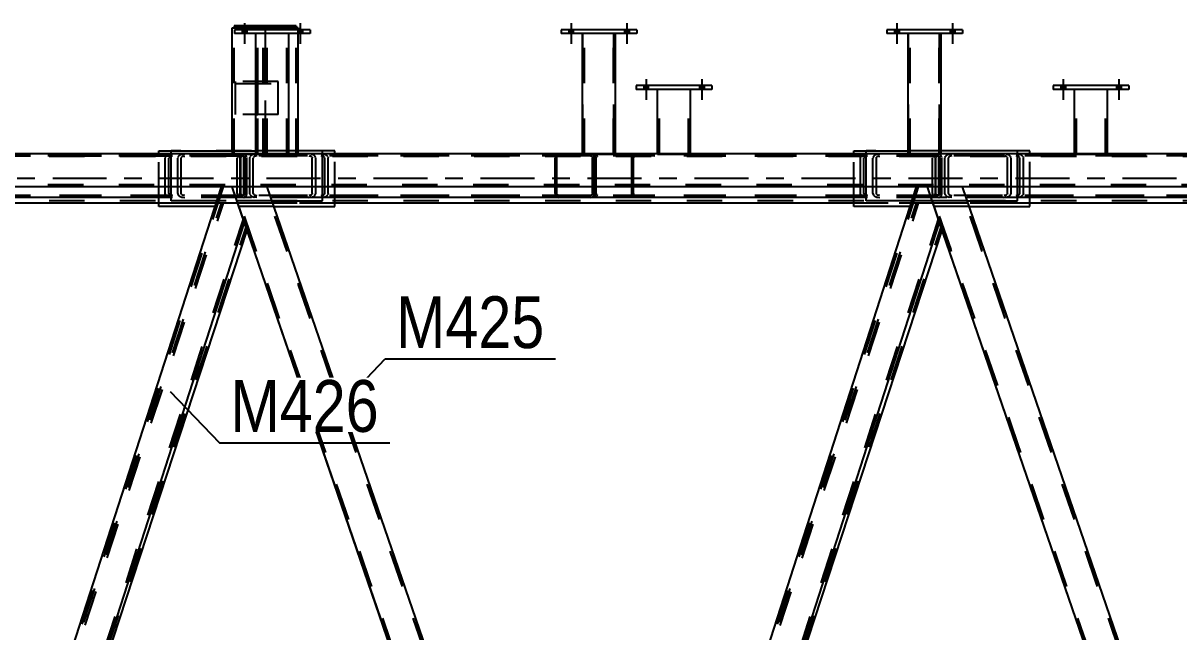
# Model space of a CAD drawing. Header units: millimetres. Extents: x -836 to 353, y -855 to -14.
# Drawn here: x 180.9 to 244.9, y -82.3 to -48.7 of the extents above; entities that cross this region are included whole.
import ezdxf

# ---------------------------------------------------------------- set-up
doc = ezdxf.new("R2010")
doc.units = ezdxf.units.MM
doc.linetypes.add('DXK_LINE_DOT2', pattern=[3.9198, 1.9599, -1.9599])
doc.linetypes.add('DXK_LINE_DOT3', pattern=[5.9187, 2.979, -0.9799, 0.9799, -0.9799])
doc.styles.add('Arial Narrow', font='ARIALN.TTF', dxfattribs={"height": 0.2})

# ---------------------------------------------------------------- blocks, each defined once
blk = doc.blocks.new('Bolt-570393895-10662 - 10523')
at = {"linetype": 'Continuous'}
for points in [[(229.376, -49.037), (229.121, -49.037), (229.121, -49.255), (229.376, -49.255)], [(229.376, -49.037), (229.121, -49.037), (229.121, -49.255), (229.376, -49.255)], [(232.467, -49.037), (232.212, -49.037), (232.212, -49.255), (232.467, -49.255)], [(232.467, -49.037), (232.212, -49.037), (232.212, -49.255), (232.467, -49.255)]]:
    blk.add_hatch(color=1, dxfattribs=at).paths.add_polyline_path(points)
at = {"color": 1, "linetype": 'Continuous'}
for p, q in [((229.121, -49.037), (229.121, -49.255)), ((229.121, -49.037), (229.121, -49.255)), ((229.249, -48.673), (229.249, -49.819)), ((229.249, -48.673), (229.249, -49.819)), ((229.376, -49.037), (229.376, -49.255)), ((229.376, -49.037), (229.376, -49.255)), ((232.212, -49.037), (232.212, -49.255)), ((232.212, -49.037), (232.212, -49.255)), ((232.34, -48.673), (232.34, -49.819)), ((232.34, -48.673), (232.34, -49.819)), ((232.467, -49.037), (232.467, -49.255)), ((232.467, -49.037), (232.467, -49.255))]:
    blk.add_line(p, q, dxfattribs=at)
blk = doc.blocks.new('Bolt-570393895-10535 - 10523')
at = {"linetype": 'Continuous'}
for points in [[(238.579, -52.127), (238.324, -52.127), (238.324, -52.345), (238.579, -52.345)], [(238.579, -52.127), (238.324, -52.127), (238.324, -52.345), (238.579, -52.345)], [(241.67, -52.126), (241.415, -52.126), (241.415, -52.344), (241.67, -52.344)], [(241.67, -52.126), (241.415, -52.126), (241.415, -52.344), (241.67, -52.344)]]:
    blk.add_hatch(color=1, dxfattribs=at).paths.add_polyline_path(points)
at = {"color": 1, "linetype": 'Continuous'}
for p, q in [((238.451, -51.763), (238.452, -52.909)), ((238.451, -51.763), (238.452, -52.909)), ((241.542, -51.763), (241.542, -52.908)), ((241.542, -51.763), (241.542, -52.908)), ((238.324, -52.127), (238.324, -52.345)), ((238.324, -52.127), (238.324, -52.345)), ((238.579, -52.127), (238.579, -52.345)), ((238.579, -52.127), (238.579, -52.345)), ((241.415, -52.126), (241.415, -52.344)), ((241.415, -52.126), (241.415, -52.344)), ((241.67, -52.126), (241.67, -52.344)), ((241.67, -52.126), (241.67, -52.344))]:
    blk.add_line(p, q, dxfattribs=at)
blk = doc.blocks.new('Bolt-570393895-10536 - 10523')
at = {"linetype": 'Continuous'}
for points in [[(215.504, -52.127), (215.25, -52.127), (215.25, -52.345), (215.504, -52.345)], [(215.504, -52.127), (215.25, -52.127), (215.25, -52.345), (215.504, -52.345)], [(218.595, -52.126), (218.341, -52.126), (218.341, -52.344), (218.595, -52.344)], [(218.595, -52.126), (218.341, -52.126), (218.341, -52.344), (218.595, -52.344)]]:
    blk.add_hatch(color=1, dxfattribs=at).paths.add_polyline_path(points)
at = {"color": 1, "linetype": 'Continuous'}
for p, q in [((215.377, -51.763), (215.377, -52.909)), ((215.377, -51.763), (215.377, -52.909)), ((218.468, -51.763), (218.468, -52.908)), ((218.468, -51.763), (218.468, -52.908)), ((215.25, -52.127), (215.25, -52.345)), ((215.25, -52.127), (215.25, -52.345)), ((215.504, -52.127), (215.504, -52.345)), ((215.504, -52.127), (215.504, -52.345)), ((218.341, -52.126), (218.341, -52.344)), ((218.341, -52.126), (218.341, -52.344)), ((218.595, -52.126), (218.595, -52.344)), ((218.595, -52.126), (218.595, -52.344))]:
    blk.add_line(p, q, dxfattribs=at)
blk = doc.blocks.new('Bolt-570393895-10657 - 10523')
at = {"linetype": 'Continuous'}
for points in [[(229.376, -49.037), (229.121, -49.037), (229.121, -49.255), (229.376, -49.255)], [(229.376, -49.037), (229.121, -49.037), (229.121, -49.255), (229.376, -49.255)], [(232.467, -49.037), (232.212, -49.037), (232.212, -49.255), (232.467, -49.255)], [(232.467, -49.037), (232.212, -49.037), (232.212, -49.255), (232.467, -49.255)]]:
    blk.add_hatch(color=1, dxfattribs=at).paths.add_polyline_path(points)
at = {"color": 1, "linetype": 'Continuous'}
for p, q in [((229.121, -49.037), (229.121, -49.255)), ((229.121, -49.037), (229.121, -49.255)), ((229.249, -48.673), (229.249, -49.819)), ((229.249, -48.673), (229.249, -49.819)), ((229.376, -49.037), (229.376, -49.255)), ((229.376, -49.037), (229.376, -49.255)), ((232.212, -49.037), (232.212, -49.255)), ((232.212, -49.037), (232.212, -49.255)), ((232.34, -48.673), (232.34, -49.819)), ((232.34, -48.673), (232.34, -49.819)), ((232.467, -49.037), (232.467, -49.255)), ((232.467, -49.037), (232.467, -49.255))]:
    blk.add_line(p, q, dxfattribs=at)
blk = doc.blocks.new('Part-570393895-10785 - 10523')
at = {"color": 7, "linetype": 'DXK_LINE_DOT2'}
for p, q in [((232.885, -49.037), (228.703, -49.037)), ((228.703, -49.037), (228.703, -49.255)), ((232.885, -49.037), (232.885, -49.255)), ((232.885, -49.255), (228.703, -49.255))]:
    blk.add_line(p, q, dxfattribs=at)
blk = doc.blocks.new('Part-570393895-10791 - 10523')
at = {"color": 2, "linetype": 'Continuous'}
for p, q in [((232.885, -49.037), (228.703, -49.037)), ((228.703, -49.037), (228.703, -49.255)), ((232.885, -49.037), (232.885, -49.255)), ((232.885, -49.255), (228.703, -49.255))]:
    blk.add_line(p, q, dxfattribs=at)
blk = doc.blocks.new('Bolt-570393895-10658 - 10523')
at = {"linetype": 'Continuous'}
for points in [[(193.286, -49.037), (193.031, -49.037), (193.031, -49.255), (193.286, -49.255)], [(193.286, -49.037), (193.031, -49.037), (193.031, -49.255), (193.286, -49.255)], [(196.377, -49.037), (196.122, -49.037), (196.122, -49.255), (196.377, -49.255)], [(196.377, -49.037), (196.122, -49.037), (196.122, -49.255), (196.377, -49.255)]]:
    blk.add_hatch(color=1, dxfattribs=at).paths.add_polyline_path(points)
at = {"color": 1, "linetype": 'Continuous'}
for p, q in [((193.031, -49.037), (193.031, -49.255)), ((193.031, -49.037), (193.031, -49.255)), ((193.159, -48.673), (193.159, -49.819)), ((193.159, -48.673), (193.159, -49.819)), ((193.286, -49.037), (193.286, -49.255)), ((193.286, -49.037), (193.286, -49.255)), ((196.122, -49.037), (196.122, -49.255)), ((196.122, -49.037), (196.122, -49.255)), ((196.25, -48.673), (196.25, -49.819)), ((196.25, -48.673), (196.25, -49.819)), ((196.377, -49.037), (196.377, -49.255)), ((196.377, -49.037), (196.377, -49.255))]:
    blk.add_line(p, q, dxfattribs=at)
blk = doc.blocks.new('Part-570393895-10610 - 10523')
at = {"color": 2, "linetype": 'Continuous'}
for p, q in [((227.561, -55.909), (227.561, -55.73)), ((227.561, -55.73), (229.885, -55.73)), ((235.934, -55.731), (231.703, -55.73)), ((235.934, -55.909), (235.934, -55.731)), ((227.561, -58.494), (227.561, -57.727)), ((235.934, -58.494), (235.934, -57.727)), ((230.095, -58.494), (227.561, -58.494)), ((233.13, -58.494), (235.934, -58.494))]:
    blk.add_line(p, q, dxfattribs=at)
at = {"color": 7, "linetype": 'DXK_LINE_DOT2'}
for p, q in [((227.561, -57.727), (227.561, -55.909)), ((231.703, -55.73), (229.885, -55.73)), ((235.934, -57.727), (235.934, -55.909)), ((233.13, -58.494), (230.095, -58.494))]:
    blk.add_line(p, q, dxfattribs=at)
blk = doc.blocks.new('Part-570393895-10616 - 10523')
at = {"color": 7, "linetype": 'DXK_LINE_DOT2'}
for p, q in [((195.033, -51.908), (192.67, -51.909)), ((192.67, -53.727), (192.67, -51.909)), ((192.67, -52.018), (195.033, -52.017)), ((195.034, -53.726), (195.033, -51.908)), ((195.034, -53.726), (192.67, -53.727))]:
    blk.add_line(p, q, dxfattribs=at)
blk = doc.blocks.new('Bolt-570393895-10659 - 10523')
at = {"linetype": 'Continuous'}
for points in [[(211.355, -49.037), (211.1, -49.037), (211.1, -49.255), (211.355, -49.255)], [(211.355, -49.037), (211.1, -49.037), (211.1, -49.255), (211.355, -49.255)], [(214.446, -49.037), (214.191, -49.037), (214.191, -49.255), (214.446, -49.255)], [(214.446, -49.037), (214.191, -49.037), (214.191, -49.255), (214.446, -49.255)]]:
    blk.add_hatch(color=1, dxfattribs=at).paths.add_polyline_path(points)
at = {"color": 1, "linetype": 'Continuous'}
for p, q in [((211.1, -49.037), (211.1, -49.255)), ((211.1, -49.037), (211.1, -49.255)), ((211.228, -48.673), (211.228, -49.819)), ((211.228, -48.673), (211.228, -49.819)), ((211.355, -49.037), (211.355, -49.255)), ((211.355, -49.037), (211.355, -49.255)), ((214.191, -49.037), (214.191, -49.255)), ((214.191, -49.037), (214.191, -49.255)), ((214.318, -48.673), (214.318, -49.819)), ((214.318, -48.673), (214.318, -49.819)), ((214.446, -49.037), (214.446, -49.255)), ((214.446, -49.037), (214.446, -49.255))]:
    blk.add_line(p, q, dxfattribs=at)
blk = doc.blocks.new('Bolt-570393895-10660 - 10523')
at = {"linetype": 'Continuous'}
for points in [[(211.355, -49.037), (211.1, -49.037), (211.1, -49.255), (211.355, -49.255)], [(211.355, -49.037), (211.1, -49.037), (211.1, -49.255), (211.355, -49.255)], [(214.446, -49.037), (214.191, -49.037), (214.191, -49.255), (214.446, -49.255)], [(214.446, -49.037), (214.191, -49.037), (214.191, -49.255), (214.446, -49.255)]]:
    blk.add_hatch(color=1, dxfattribs=at).paths.add_polyline_path(points)
at = {"color": 1, "linetype": 'Continuous'}
for p, q in [((211.1, -49.037), (211.1, -49.255)), ((211.1, -49.037), (211.1, -49.255)), ((211.228, -48.673), (211.228, -49.819)), ((211.228, -48.673), (211.228, -49.819)), ((211.355, -49.037), (211.355, -49.255)), ((211.355, -49.037), (211.355, -49.255)), ((214.191, -49.037), (214.191, -49.255)), ((214.191, -49.037), (214.191, -49.255)), ((214.318, -48.673), (214.318, -49.819)), ((214.318, -48.673), (214.318, -49.819)), ((214.446, -49.037), (214.446, -49.255)), ((214.446, -49.037), (214.446, -49.255))]:
    blk.add_line(p, q, dxfattribs=at)
blk = doc.blocks.new('Part-570393895-11316 - 10523')
at = {"color": 2, "linetype": 'Continuous'}
for p, q in [((242.088, -52.126), (237.906, -52.127)), ((237.906, -52.127), (237.906, -52.345)), ((242.088, -52.344), (237.906, -52.345)), ((242.088, -52.126), (242.088, -52.344))]:
    blk.add_line(p, q, dxfattribs=at)
blk = doc.blocks.new('Part-570393895-10688 - 10523')
at = {"color": 2, "linetype": 'Continuous'}
for p, q in [((192.487, -48.928), (192.504, -48.928)), ((192.488, -55.727), (192.487, -48.928)), ((192.504, -48.928), (194.271, -48.928)), ((194.305, -48.928), (194.306, -49.037))]:
    blk.add_line(p, q, dxfattribs=at)
at = {"color": 7, "linetype": 'DXK_LINE_DOT2'}
for p, q in [((192.597, -55.911), (192.596, -48.928)), ((192.596, -48.928), (192.605, -48.928)), ((192.605, -48.928), (192.596, -48.928)), ((192.605, -48.928), (192.622, -48.928)), ((192.622, -48.928), (192.605, -48.928)), ((192.622, -48.928), (192.628, -48.928)), ((194.197, -55.911), (194.196, -48.928)), ((194.289, -48.928), (194.271, -48.928)), ((194.289, -48.928), (194.271, -48.928)), ((194.305, -48.928), (194.289, -48.928)), ((194.289, -48.928), (194.305, -48.928)), ((194.306, -55.911), (194.306, -49.037)), ((192.488, -55.727), (192.488, -55.911)), ((192.488, -55.911), (194.306, -55.911))]:
    blk.add_line(p, q, dxfattribs=at)
blk = doc.blocks.new('Part-570393895-10691 - 10523')
at = {"color": 2, "linetype": 'Continuous'}
for p, q in [((196.795, -49.037), (192.613, -49.037)), ((192.613, -49.037), (192.613, -49.255)), ((196.795, -49.037), (196.795, -49.255)), ((196.795, -49.255), (192.613, -49.255))]:
    blk.add_line(p, q, dxfattribs=at)
blk = doc.blocks.new('Part-570393895-10694 - 10523')
at = {"color": 2, "linetype": 'Continuous'}
for p, q in [((193.795, -55.909), (193.795, -49.255)), ((195.613, -55.909), (195.613, -49.255)), ((195.395, -55.911), (193.797, -55.911)), ((195.597, -55.911), (195.395, -55.911)), ((195.611, -55.911), (195.597, -55.911))]:
    blk.add_line(p, q, dxfattribs=at)
at = {"color": 7, "linetype": 'DXK_LINE_DOT2'}
for p, q in [((195.613, -49.255), (193.795, -49.255)), ((193.904, -55.911), (193.904, -49.255)), ((195.504, -55.911), (195.504, -49.255)), ((193.795, -55.911), (193.795, -55.909)), ((193.797, -55.911), (193.795, -55.911)), ((193.795, -55.911), (193.797, -55.911)), ((193.904, -55.911), (193.912, -55.911)), ((193.912, -55.911), (193.93, -55.911)), ((193.93, -55.911), (193.936, -55.911)), ((195.395, -55.911), (195.549, -55.911)), ((195.611, -55.911), (195.613, -55.911)), ((195.613, -55.911), (195.611, -55.911)), ((195.613, -55.909), (195.613, -55.911)), ((195.613, -55.911), (195.613, -55.909))]:
    blk.add_line(p, q, dxfattribs=at)
blk = doc.blocks.new('Part-570393895-10697 - 10523')
at = {"color": 7, "linetype": 'DXK_LINE_DOT2'}
for p, q in [((214.864, -49.037), (210.682, -49.037)), ((210.682, -49.037), (210.682, -49.255)), ((214.864, -49.037), (214.864, -49.255)), ((214.864, -49.255), (210.682, -49.255))]:
    blk.add_line(p, q, dxfattribs=at)
blk = doc.blocks.new('Part-570393895-10700 - 10523')
at = {"color": 7, "linetype": 'DXK_LINE_DOT2'}
for p, q in [((213.682, -49.255), (211.864, -49.255)), ((211.864, -49.255), (211.864, -55.911)), ((211.973, -55.911), (211.973, -49.255)), ((213.573, -49.255), (213.573, -55.911)), ((213.682, -55.911), (213.682, -49.255)), ((211.864, -55.911), (213.682, -55.911))]:
    blk.add_line(p, q, dxfattribs=at)
blk = doc.blocks.new('Part-570393895-11328 - 10523')
at = {"color": 2, "linetype": 'Continuous'}
for p, q in [((196.015, -48.818), (192.597, -48.818)), ((192.597, -48.818), (192.597, -48.928)), ((192.705, -48.928), (192.597, -48.928)), ((194.34, -48.928), (194.271, -48.928)), ((196.015, -48.818), (196.015, -48.928))]:
    blk.add_line(p, q, dxfattribs=at)
at = {"color": 7, "linetype": 'DXK_LINE_DOT2'}
for p, q in [((194.271, -48.928), (192.705, -48.928)), ((196.015, -48.928), (194.34, -48.928))]:
    blk.add_line(p, q, dxfattribs=at)
blk = doc.blocks.new('Part-570393895-10756 - 10523')
at = {"color": 7, "linetype": 'DXK_LINE_DOT2'}
for p, q in [((174.497, -111.588), (191.885, -58.637)), ((174.556, -111.759), (192, -58.637)), ((192.798, -58.637), (191.885, -58.637)), ((193.161, -59.691), (192.798, -58.637)), ((175.805, -113.084), (193.251, -59.954)), ((193.31, -60.125), (193.215, -59.849)), ((175.012, -113.084), (174.497, -111.588)), ((175.919, -113.084), (175.012, -113.084)), ((175.919, -113.084), (175.979, -112.902))]:
    blk.add_line(p, q, dxfattribs=at)
at = {"color": 2, "linetype": 'Continuous'}
for p, q in [((193.192, -59.784), (193.161, -59.691)), ((193.31, -60.125), (193.192, -59.784)), ((175.979, -112.902), (193.31, -60.125))]:
    blk.add_line(p, q, dxfattribs=at)
blk = doc.blocks.new('Part-570393895-10761 - 10523')
at = {"color": 2, "linetype": 'Continuous'}
for p, q in [((192.502, -57.727), (192.485, -57.727)), ((194.265, -57.727), (192.502, -57.727)), ((194.408, -57.727), (194.265, -57.727)), ((194.408, -57.727), (212.946, -111.575)), ((211.577, -113.183), (193.161, -59.69))]:
    blk.add_line(p, q, dxfattribs=at)
at = {"color": 7, "linetype": 'DXK_LINE_DOT2'}
for p, q in [((193.161, -59.69), (192.485, -57.727)), ((211.692, -113.183), (192.6, -57.727)), ((213.384, -113.183), (194.292, -57.727)), ((194.39, -57.727), (194.34, -57.727)), ((194.408, -57.727), (194.39, -57.727)), ((213.499, -113.183), (212.946, -111.575)), ((211.577, -113.183), (213.499, -113.183)), ((211.577, -113.183), (211.594, -113.183))]:
    blk.add_line(p, q, dxfattribs=at)
blk = doc.blocks.new('Part-570393895-10779 - 10523')
at = {"color": 2, "linetype": 'Continuous'}
for p, q in [((214.864, -49.037), (210.682, -49.037)), ((210.682, -49.037), (210.682, -49.255)), ((214.864, -49.037), (214.864, -49.255)), ((214.864, -49.255), (210.682, -49.255))]:
    blk.add_line(p, q, dxfattribs=at)
blk = doc.blocks.new('Part-570393895-10782 - 10523')
at = {"color": 2, "linetype": 'Continuous'}
for p, q in [((211.864, -55.909), (211.864, -49.255)), ((213.682, -55.909), (213.682, -49.255)), ((213.464, -55.911), (211.866, -55.911)), ((213.665, -55.911), (213.464, -55.911)), ((213.68, -55.911), (213.665, -55.911))]:
    blk.add_line(p, q, dxfattribs=at)
at = {"color": 7, "linetype": 'DXK_LINE_DOT2'}
for p, q in [((213.682, -49.255), (211.864, -49.255)), ((211.973, -55.911), (211.973, -49.255)), ((213.573, -55.911), (213.573, -49.255)), ((211.864, -55.911), (211.864, -55.909)), ((211.866, -55.911), (211.864, -55.911)), ((211.864, -55.911), (211.866, -55.911)), ((211.973, -55.911), (211.981, -55.911)), ((211.981, -55.911), (211.999, -55.911)), ((211.999, -55.911), (212.005, -55.911)), ((213.464, -55.911), (213.618, -55.911)), ((213.68, -55.911), (213.682, -55.911)), ((213.682, -55.911), (213.68, -55.911)), ((213.682, -55.909), (213.682, -55.911)), ((213.682, -55.911), (213.682, -55.909))]:
    blk.add_line(p, q, dxfattribs=at)
blk = doc.blocks.new('Part-570393895-10788 - 10523')
at = {"color": 7, "linetype": 'DXK_LINE_DOT2'}
for p, q in [((231.703, -49.255), (229.885, -49.255)), ((229.885, -49.255), (229.885, -55.911)), ((229.994, -55.911), (229.994, -49.255)), ((231.594, -49.255), (231.594, -55.911)), ((231.703, -55.911), (231.703, -49.255)), ((229.885, -55.911), (231.703, -55.911))]:
    blk.add_line(p, q, dxfattribs=at)
blk = doc.blocks.new('Part-570393895-10794 - 10523')
at = {"color": 2, "linetype": 'Continuous'}
for p, q in [((229.885, -55.909), (229.885, -49.255)), ((231.703, -55.909), (231.703, -49.255)), ((231.485, -55.911), (229.887, -55.911)), ((231.687, -55.911), (231.485, -55.911)), ((231.701, -55.911), (231.687, -55.911))]:
    blk.add_line(p, q, dxfattribs=at)
at = {"color": 7, "linetype": 'DXK_LINE_DOT2'}
for p, q in [((231.703, -49.255), (229.885, -49.255)), ((229.994, -55.911), (229.994, -49.255)), ((231.594, -55.911), (231.594, -49.255)), ((229.885, -55.911), (229.885, -55.909)), ((229.887, -55.911), (229.885, -55.911)), ((229.885, -55.911), (229.887, -55.911)), ((229.994, -55.911), (230.002, -55.911)), ((230.002, -55.911), (230.02, -55.911)), ((230.02, -55.911), (230.026, -55.911)), ((231.485, -55.911), (231.639, -55.911)), ((231.701, -55.911), (231.703, -55.911)), ((231.703, -55.911), (231.701, -55.911)), ((231.703, -55.909), (231.703, -55.911)), ((231.703, -55.911), (231.703, -55.909))]:
    blk.add_line(p, q, dxfattribs=at)
blk = doc.blocks.new('Part-570393895-10800 - 10523')
at = {"color": 2, "linetype": 'Continuous'}
for p, q in [((239.088, -55.909), (239.088, -52.345)), ((240.907, -55.909), (240.906, -52.345))]:
    blk.add_line(p, q, dxfattribs=at)
at = {"color": 7, "linetype": 'DXK_LINE_DOT2'}
for p, q in [((240.906, -52.345), (239.088, -52.345)), ((239.198, -55.911), (239.197, -52.345)), ((240.798, -55.911), (240.797, -52.345)), ((239.088, -55.909), (239.088, -55.911)), ((239.088, -55.911), (240.907, -55.911)), ((240.907, -55.911), (240.907, -55.909)), ((240.907, -55.909), (240.907, -55.911))]:
    blk.add_line(p, q, dxfattribs=at)
blk = doc.blocks.new('Part-570393895-10803 - 10523')
at = {"color": 2, "linetype": 'Continuous'}
for p, q in [((216.014, -55.909), (216.014, -52.345)), ((217.832, -55.909), (217.832, -52.345))]:
    blk.add_line(p, q, dxfattribs=at)
at = {"color": 7, "linetype": 'DXK_LINE_DOT2'}
for p, q in [((217.832, -52.345), (216.014, -52.345)), ((216.123, -55.911), (216.123, -52.345)), ((217.723, -55.911), (217.723, -52.345)), ((216.014, -55.909), (216.014, -55.911)), ((216.014, -55.911), (217.832, -55.911)), ((217.832, -55.911), (217.832, -55.909)), ((217.832, -55.909), (217.832, -55.911))]:
    blk.add_line(p, q, dxfattribs=at)
blk = doc.blocks.new('Part-570393895-10806 - 10523')
at = {"color": 2, "linetype": 'Continuous'}
for p, q in [((194.306, -48.928), (194.306, -49.037)), ((195.906, -48.928), (194.34, -48.928)), ((196.124, -48.928), (195.906, -48.928)), ((196.124, -48.928), (196.124, -49.037)), ((196.124, -55.728), (196.124, -49.255))]:
    blk.add_line(p, q, dxfattribs=at)
at = {"color": 7, "linetype": 'DXK_LINE_DOT2'}
for p, q in [((194.34, -48.928), (194.306, -48.928)), ((194.306, -49.037), (194.306, -55.911)), ((194.415, -55.911), (194.415, -48.928)), ((194.415, -48.928), (194.423, -48.928)), ((196.015, -55.911), (196.015, -48.928)), ((196.124, -49.255), (196.124, -49.037)), ((194.306, -55.911), (196.124, -55.911)), ((196.124, -55.911), (196.124, -55.728))]:
    blk.add_line(p, q, dxfattribs=at)
blk = doc.blocks.new('Part-570393895-11219 - 10523')
at = {"color": 7, "linetype": 'DXK_LINE_DOT2'}
for p, q in [((194.721, -58.637), (192.798, -58.637)), ((193.31, -60.125), (192.798, -58.637)), ((211.657, -113.084), (192.913, -58.637)), ((213.349, -113.084), (194.605, -58.637)), ((213.465, -113.084), (194.721, -58.637)), ((211.542, -113.084), (211.479, -112.902)), ((211.542, -113.084), (213.465, -113.084)), ((211.542, -113.084), (211.559, -113.084))]:
    blk.add_line(p, q, dxfattribs=at)
at = {"color": 2, "linetype": 'Continuous'}
blk.add_line((211.479, -112.902), (193.31, -60.125), dxfattribs=at)
blk = doc.blocks.new('Part-570393895-10878 - 10523')
at = {"color": 2, "linetype": 'Continuous'}
for p, q in [((230.961, -57.727), (230.943, -57.727)), ((232.723, -57.727), (230.961, -57.727)), ((232.866, -57.727), (232.723, -57.727)), ((232.866, -57.727), (251.404, -111.575)), ((250.035, -113.183), (231.619, -59.69))]:
    blk.add_line(p, q, dxfattribs=at)
at = {"color": 7, "linetype": 'DXK_LINE_DOT2'}
for p, q in [((231.619, -59.69), (230.943, -57.727)), ((250.15, -113.183), (231.058, -57.727)), ((251.842, -113.183), (232.751, -57.727)), ((232.848, -57.727), (232.798, -57.727)), ((232.866, -57.727), (232.848, -57.727)), ((251.958, -113.183), (251.404, -111.575)), ((250.035, -113.183), (251.958, -113.183)), ((250.035, -113.183), (250.052, -113.183))]:
    blk.add_line(p, q, dxfattribs=at)
blk = doc.blocks.new('Part-570393895-10973 - 10523')
at = {"color": 7, "linetype": 'DXK_LINE_DOT2'}
for p, q in [((193.907, -52.017), (193.798, -52.017)), ((193.798, -52.017), (193.798, -53.727)), ((193.907, -52.29), (193.798, -52.29)), ((193.907, -53.726), (193.907, -52.017)), ((193.798, -53.727), (193.907, -53.726))]:
    blk.add_line(p, q, dxfattribs=at)
blk = doc.blocks.new('Part-570393895-10983 - 10523')
at = {"color": 2, "linetype": 'Continuous'}
for p, q in [((174.487, -111.575), (191.884, -57.727)), ((192.485, -57.727), (191.884, -57.727)), ((193.042, -59.347), (192.485, -57.727)), ((193.161, -59.69), (193.042, -59.347)), ((175.878, -113.183), (193.161, -59.69)), ((175.041, -113.183), (174.487, -111.575))]:
    blk.add_line(p, q, dxfattribs=at)
at = {"color": 7, "linetype": 'DXK_LINE_DOT2'}
for p, q in [((174.547, -111.747), (191.999, -57.727)), ((191.902, -57.727), (191.884, -57.727)), ((193.161, -59.69), (193.065, -59.413)), ((175.764, -113.183), (193.102, -59.519)), ((175.878, -113.183), (175.041, -113.183))]:
    blk.add_line(p, q, dxfattribs=at)
blk = doc.blocks.new('Part-570393895-11420 - 10523')
at = {"color": 7, "linetype": 'DXK_LINE_DOT2'}
for p, q in [((212.519, -56.129), (212.534, -56.045)), ((212.519, -57.727), (212.519, -56.129)), ((212.534, -56.045), (212.577, -55.975)), ((212.577, -55.975), (212.641, -55.927)), ((212.617, -58.092), (212.618, -56.129)), ((212.625, -56.087), (212.618, -56.129)), ((212.647, -56.052), (212.625, -56.087)), ((212.641, -55.927), (212.716, -55.911)), ((212.679, -56.028), (212.647, -56.052)), ((212.716, -56.02), (212.679, -56.028)), ((231.55, -55.912), (212.716, -55.911)), ((231.55, -56.021), (212.716, -56.02)), ((214.495, -55.911), (214.571, -55.927)), ((214.533, -56.028), (214.495, -56.02)), ((214.565, -56.052), (214.533, -56.028)), ((214.587, -56.087), (214.565, -56.052)), ((214.571, -55.927), (214.635, -55.975)), ((214.594, -56.129), (214.587, -56.087)), ((214.594, -58.093), (214.594, -56.129)), ((214.635, -55.975), (214.678, -56.045)), ((214.678, -56.045), (214.693, -56.129)), ((214.693, -58.093), (214.693, -56.129)), ((227.955, -56.046), (227.925, -56.13)), ((227.925, -58.094), (227.925, -56.13)), ((228.123, -56.13), (228.138, -56.088)), ((228.123, -58.094), (228.123, -56.13)), ((228.32, -55.912), (228.169, -55.928)), ((228.245, -56.029), (228.32, -56.021)), ((231.222, -56.021), (231.222, -55.912)), ((231.626, -55.929), (231.55, -55.912)), ((231.55, -56.021), (231.588, -56.029)), ((231.588, -56.029), (231.62, -56.053)), ((231.62, -56.053), (231.641, -56.088)), ((231.69, -55.976), (231.626, -55.929)), ((231.641, -56.088), (231.649, -56.13)), ((231.649, -58.094), (231.649, -56.13)), ((231.733, -56.047), (231.69, -55.976)), ((231.748, -56.13), (231.733, -56.047)), ((231.748, -58.094), (231.748, -56.13)), ((212.617, -58.092), (212.625, -58.134)), ((212.625, -58.134), (212.646, -58.17)), ((212.646, -58.17), (212.678, -58.193)), ((214.533, -58.193), (214.565, -58.17)), ((214.565, -58.17), (214.586, -58.134)), ((214.586, -58.134), (214.594, -58.093)), ((214.678, -58.176), (214.635, -58.247)), ((214.693, -58.093), (214.678, -58.176)), ((227.925, -58.094), (227.955, -58.177)), ((228.138, -58.135), (228.123, -58.094)), ((231.62, -58.171), (231.588, -58.195)), ((231.641, -58.136), (231.62, -58.171)), ((231.649, -58.094), (231.641, -58.136)), ((231.69, -58.248), (231.733, -58.177)), ((231.733, -58.177), (231.748, -58.094)), ((212.678, -58.193), (212.716, -58.202)), ((231.55, -58.203), (212.716, -58.202)), ((214.495, -58.202), (214.533, -58.193)), ((214.571, -58.294), (214.495, -58.311)), ((214.635, -58.247), (214.571, -58.294)), ((231.55, -58.312), (227.561, -58.312)), ((228.169, -58.295), (228.32, -58.312)), ((228.32, -58.203), (228.245, -58.194)), ((231.222, -58.312), (231.222, -58.203)), ((231.588, -58.195), (231.55, -58.203)), ((231.55, -58.312), (231.626, -58.295)), ((231.626, -58.295), (231.69, -58.248))]:
    blk.add_line(p, q, dxfattribs=at)
at = {"color": 2, "linetype": 'Continuous'}
for p, q in [((212.519, -58.092), (212.519, -57.727)), ((212.534, -58.176), (212.519, -58.092)), ((212.577, -58.247), (212.534, -58.176)), ((212.641, -58.294), (212.577, -58.247)), ((212.716, -58.311), (212.641, -58.294)), ((227.561, -58.312), (212.716, -58.311))]:
    blk.add_line(p, q, dxfattribs=at)
at = {"color": 7, "linetype": 'DXK_LINE_DOT2'}
for centre, radius, start, end in [((228.231, -56.293), 0.369, 99.57734, 138.20544), ((228.275, -56.211), 0.185, 99.57734, 138.20544), ((228.23, -57.931), 0.369, 221.78626, 260.41436), ((228.275, -58.012), 0.185, 221.78626, 260.41436)]:
    blk.add_arc(centre, radius, start, end, dxfattribs=at)
blk = doc.blocks.new('Part-570393895-11030 - 10523')
at = {"color": 7, "linetype": 'DXK_LINE_DOT2'}
for p, q in [((305.764, -56.018), (-28.152, -56.018)), ((305.764, -55.909), (-4.963, -55.909)), ((195.613, -55.909), (193.795, -55.909)), ((213.682, -55.909), (211.864, -55.909)), ((231.703, -55.909), (229.885, -55.909)), ((305.764, -57.618), (-28.152, -57.618)), ((194.408, -57.727), (191.884, -57.727)), ((232.866, -57.727), (230.342, -57.727))]:
    blk.add_line(p, q, dxfattribs=at)
at = {"color": 2, "linetype": 'Continuous'}
for p, q in [((193.795, -55.909), (177.544, -55.909)), ((211.864, -55.909), (195.613, -55.909)), ((229.885, -55.909), (213.682, -55.909)), ((247.953, -55.909), (231.703, -55.909)), ((191.884, -57.727), (155.95, -57.727)), ((230.342, -57.727), (194.408, -57.727)), ((268.801, -57.727), (232.866, -57.727))]:
    blk.add_line(p, q, dxfattribs=at)
blk = doc.blocks.new('Part-570393895-11101 - 10523')
at = {"color": 7, "linetype": 'DXK_LINE_DOT2'}
for p, q in [((174.06, -57.727), (174.061, -56.129)), ((174.061, -56.129), (174.076, -56.045)), ((174.076, -56.045), (174.118, -55.975)), ((174.118, -55.975), (174.183, -55.927)), ((174.167, -56.087), (174.159, -56.129)), ((174.159, -58.092), (174.159, -56.129)), ((174.188, -56.052), (174.167, -56.087)), ((174.183, -55.927), (174.258, -55.911)), ((174.22, -56.028), (174.188, -56.052)), ((174.258, -56.02), (174.22, -56.028)), ((193.092, -55.912), (174.258, -55.911)), ((193.092, -56.021), (174.258, -56.02)), ((176.037, -55.911), (176.113, -55.927)), ((176.075, -56.028), (176.037, -56.02)), ((176.107, -56.052), (176.075, -56.028)), ((176.128, -56.087), (176.107, -56.052)), ((176.113, -55.927), (176.177, -55.975)), ((176.136, -56.129), (176.128, -56.087)), ((176.136, -58.093), (176.136, -56.129)), ((176.177, -55.975), (176.22, -56.045)), ((176.22, -56.045), (176.235, -56.129)), ((176.235, -58.093), (176.235, -56.129)), ((189.497, -56.046), (189.467, -56.13)), ((189.467, -58.094), (189.467, -56.13)), ((189.664, -56.13), (189.68, -56.088)), ((189.664, -58.094), (189.664, -56.13)), ((189.862, -55.912), (189.711, -55.928)), ((189.787, -56.029), (189.862, -56.021)), ((192.764, -56.021), (192.764, -55.912)), ((193.168, -55.929), (193.092, -55.912)), ((193.092, -56.021), (193.13, -56.029)), ((193.13, -56.029), (193.162, -56.053)), ((193.162, -56.053), (193.183, -56.088)), ((193.232, -55.976), (193.168, -55.929)), ((193.183, -56.088), (193.191, -56.13)), ((193.191, -58.094), (193.191, -56.13)), ((193.275, -56.047), (193.232, -55.976)), ((193.29, -56.13), (193.275, -56.047)), ((193.29, -58.094), (193.29, -56.13)), ((174.159, -58.092), (174.167, -58.134)), ((174.167, -58.134), (174.188, -58.17)), ((174.188, -58.17), (174.22, -58.193)), ((176.075, -58.193), (176.107, -58.17)), ((176.107, -58.17), (176.128, -58.134)), ((176.128, -58.134), (176.136, -58.093)), ((176.22, -58.176), (176.177, -58.247)), ((176.235, -58.093), (176.22, -58.176)), ((189.467, -58.094), (189.497, -58.177)), ((189.679, -58.135), (189.664, -58.094)), ((193.162, -58.171), (193.13, -58.195)), ((193.183, -58.136), (193.162, -58.171)), ((193.191, -58.094), (193.183, -58.136)), ((193.232, -58.248), (193.274, -58.177)), ((193.274, -58.177), (193.29, -58.094)), ((174.22, -58.193), (174.258, -58.202)), ((193.092, -58.203), (174.258, -58.202)), ((176.037, -58.202), (176.075, -58.193)), ((176.113, -58.294), (176.037, -58.311)), ((176.177, -58.247), (176.113, -58.294)), ((193.092, -58.312), (189.103, -58.312)), ((189.711, -58.295), (189.862, -58.312)), ((189.862, -58.203), (189.786, -58.194)), ((192.764, -58.312), (192.764, -58.203)), ((193.13, -58.195), (193.092, -58.203)), ((193.092, -58.312), (193.167, -58.295)), ((193.167, -58.295), (193.232, -58.248))]:
    blk.add_line(p, q, dxfattribs=at)
at = {"color": 2, "linetype": 'Continuous'}
for p, q in [((174.06, -58.092), (174.06, -57.727)), ((174.075, -58.176), (174.06, -58.092)), ((174.118, -58.247), (174.075, -58.176)), ((174.182, -58.294), (174.118, -58.247)), ((174.258, -58.311), (174.182, -58.294)), ((189.103, -58.312), (174.258, -58.311))]:
    blk.add_line(p, q, dxfattribs=at)
at = {"color": 7, "linetype": 'DXK_LINE_DOT2'}
for centre, radius, start, end in [((189.772, -56.293), 0.369, 99.57734, 138.20544), ((189.817, -56.211), 0.185, 99.57734, 138.20544), ((189.772, -57.931), 0.369, 221.78626, 260.41436), ((189.817, -58.012), 0.185, 221.78626, 260.41436)]:
    blk.add_arc(centre, radius, start, end, dxfattribs=at)
blk = doc.blocks.new('Part-570393895-11129 - 10523')
at = {"color": 7, "linetype": 'DXK_LINE_DOT2'}
for p, q in [((297.987, -55.909), (-26.94, -55.91)), ((297.987, -56.055), (-26.94, -56.055)), ((297.987, -58.491), (-26.94, -58.491)), ((297.987, -58.637), (-3.874, -58.637)), ((198.162, -58.637), (188.417, -58.637)), ((236.62, -58.637), (226.875, -58.637))]:
    blk.add_line(p, q, dxfattribs=at)
at = {"color": 7, "linetype": 'DXK_LINE_DOT3'}
blk.add_line((297.987, -57.273), (-26.94, -57.273), dxfattribs=at)
at = {"color": 2, "linetype": 'Continuous'}
for p, q in [((188.417, -58.637), (159.704, -58.637)), ((226.875, -58.637), (198.162, -58.637)), ((265.333, -58.637), (236.62, -58.637))]:
    blk.add_line(p, q, dxfattribs=at)
blk = doc.blocks.new('Part-570393895-11194 - 10523')
at = {"color": 7, "linetype": 'DXK_LINE_DOT2'}
for p, q in [((233.179, -58.637), (231.256, -58.637)), ((231.768, -60.125), (231.256, -58.637)), ((250.115, -113.084), (231.371, -58.637)), ((251.808, -113.084), (233.063, -58.637)), ((251.923, -113.084), (233.179, -58.637)), ((250, -113.084), (249.938, -112.902)), ((250, -113.084), (251.923, -113.084)), ((250, -113.084), (250.018, -113.084))]:
    blk.add_line(p, q, dxfattribs=at)
at = {"color": 2, "linetype": 'Continuous'}
blk.add_line((249.938, -112.902), (231.768, -60.125), dxfattribs=at)
blk = doc.blocks.new('Part-570393895-11202 - 10523')
at = {"color": 7, "linetype": 'DXK_LINE_DOT2'}
for p, q in [((231.252, -56.044), (231.222, -56.127)), ((231.222, -58.091), (231.222, -56.127)), ((231.42, -56.127), (231.435, -56.086)), ((231.42, -58.091), (231.42, -56.127)), ((231.618, -55.909), (231.466, -55.926)), ((231.542, -56.027), (231.618, -56.018)), ((269.65, -55.912), (231.618, -55.909)), ((269.65, -56.021), (231.618, -56.018)), ((235.327, -55.926), (235.175, -55.909)), ((235.175, -56.019), (235.251, -56.027)), ((235.358, -56.086), (235.373, -56.128)), ((235.373, -58.091), (235.373, -56.128)), ((235.571, -56.128), (235.541, -56.044)), ((235.571, -58.091), (235.571, -56.128)), ((265.697, -56.13), (265.727, -56.046)), ((265.697, -58.094), (265.697, -56.13)), ((265.894, -58.094), (265.895, -56.13)), ((265.91, -56.088), (265.895, -56.13)), ((265.941, -55.928), (266.092, -55.912)), ((266.092, -56.021), (266.017, -56.029)), ((269.65, -55.912), (269.801, -55.929)), ((269.726, -56.029), (269.65, -56.021)), ((269.848, -56.13), (269.833, -56.088)), ((269.848, -58.094), (269.848, -56.13)), ((270.015, -56.047), (270.045, -56.13)), ((270.045, -58.094), (270.045, -56.13)), ((231.222, -58.091), (231.252, -58.175)), ((231.435, -58.133), (231.42, -58.091)), ((235.373, -58.091), (235.358, -58.133)), ((235.54, -58.175), (235.571, -58.091)), ((265.727, -58.177), (265.697, -58.094)), ((265.894, -58.094), (265.909, -58.135)), ((269.832, -58.136), (269.848, -58.094)), ((270.045, -58.094), (270.015, -58.177)), ((231.466, -58.293), (231.617, -58.309)), ((231.617, -58.2), (231.542, -58.192)), ((269.65, -58.203), (231.617, -58.2)), ((235.934, -58.31), (231.617, -58.309)), ((235.251, -58.192), (235.175, -58.2)), ((235.175, -58.309), (235.327, -58.293)), ((269.65, -58.312), (251.174, -58.311)), ((266.092, -58.312), (265.941, -58.295)), ((266.016, -58.194), (266.092, -58.203)), ((269.65, -58.203), (269.725, -58.195)), ((269.801, -58.295), (269.65, -58.312))]:
    blk.add_line(p, q, dxfattribs=at)
at = {"color": 2, "linetype": 'Continuous'}
blk.add_line((251.174, -58.311), (235.934, -58.31), dxfattribs=at)
at = {"color": 7, "linetype": 'DXK_LINE_DOT2'}
for centre, radius, start, end in [((231.528, -56.29), 0.369, 99.57734, 138.20544), ((231.573, -56.209), 0.185, 99.57734, 138.20544), ((235.22, -56.209), 0.185, 41.78626, 80.41436), ((235.265, -56.29), 0.369, 41.78626, 80.41436), ((266.002, -56.293), 0.369, 99.57734, 138.20544), ((266.047, -56.211), 0.185, 99.57734, 138.20544), ((269.695, -56.212), 0.185, 41.78626, 80.41436), ((269.74, -56.293), 0.369, 41.78626, 80.41436), ((231.528, -57.928), 0.369, 221.78626, 260.41436), ((231.573, -58.01), 0.185, 221.78626, 260.41436), ((235.22, -58.01), 0.185, 279.57734, 318.20544), ((235.265, -57.929), 0.369, 279.57734, 318.20544), ((266.002, -57.931), 0.369, 221.78626, 260.41436), ((266.047, -58.012), 0.185, 221.78626, 260.41436), ((269.695, -58.012), 0.185, 279.57734, 318.20544), ((269.74, -57.931), 0.369, 279.57734, 318.20544)]:
    blk.add_arc(centre, radius, start, end, dxfattribs=at)
blk = doc.blocks.new('Part-570393895-11208 - 10523')
at = {"color": 7, "linetype": 'DXK_LINE_DOT2'}
for p, q in [((154.336, -56.044), (154.306, -56.127)), ((154.306, -58.091), (154.306, -56.127)), ((154.503, -58.091), (154.504, -56.127)), ((154.504, -56.127), (154.519, -56.086)), ((154.701, -55.909), (154.55, -55.926)), ((154.626, -56.027), (154.701, -56.018)), ((192.734, -55.912), (154.701, -55.909)), ((192.734, -56.021), (154.701, -56.018)), ((158.41, -55.926), (158.259, -55.909)), ((158.259, -56.019), (158.335, -56.027)), ((158.442, -56.086), (158.457, -56.128)), ((158.456, -58.091), (158.457, -56.128)), ((158.654, -56.128), (158.624, -56.044)), ((158.654, -58.091), (158.654, -56.128)), ((188.78, -58.094), (188.781, -56.13)), ((188.781, -56.13), (188.811, -56.046)), ((188.993, -56.088), (188.978, -56.13)), ((188.978, -58.094), (188.978, -56.13)), ((189.025, -55.928), (189.176, -55.912)), ((189.176, -56.021), (189.1, -56.029)), ((192.734, -55.912), (192.885, -55.929)), ((192.809, -56.029), (192.734, -56.021)), ((192.931, -56.13), (192.916, -56.088)), ((192.931, -58.094), (192.931, -56.13)), ((193.099, -56.047), (193.129, -56.13)), ((193.129, -58.094), (193.129, -56.13)), ((154.306, -58.091), (154.336, -58.175)), ((154.518, -58.133), (154.503, -58.091)), ((158.456, -58.091), (158.441, -58.133)), ((158.624, -58.175), (158.654, -58.091)), ((188.81, -58.177), (188.78, -58.094)), ((188.978, -58.094), (188.993, -58.135)), ((192.916, -58.136), (192.931, -58.094)), ((193.129, -58.094), (193.099, -58.177)), ((154.55, -58.293), (154.701, -58.309)), ((154.701, -58.2), (154.625, -58.192)), ((192.733, -58.203), (154.701, -58.2)), ((159.018, -58.31), (154.701, -58.309)), ((158.334, -58.192), (158.259, -58.2)), ((158.259, -58.309), (158.41, -58.293)), ((192.733, -58.312), (174.258, -58.311)), ((189.176, -58.312), (189.024, -58.295)), ((189.1, -58.194), (189.176, -58.203)), ((192.733, -58.203), (192.809, -58.195)), ((192.885, -58.295), (192.733, -58.312))]:
    blk.add_line(p, q, dxfattribs=at)
at = {"color": 2, "linetype": 'Continuous'}
blk.add_line((174.258, -58.311), (159.018, -58.31), dxfattribs=at)
at = {"color": 7, "linetype": 'DXK_LINE_DOT2'}
for centre, radius, start, end in [((154.611, -56.29), 0.369, 99.57734, 138.20544), ((154.656, -56.209), 0.185, 99.57734, 138.20544), ((158.304, -56.209), 0.185, 41.78626, 80.41436), ((158.349, -56.29), 0.369, 41.78626, 80.41436), ((189.086, -56.293), 0.369, 99.57734, 138.20544), ((189.131, -56.211), 0.185, 99.57734, 138.20544), ((192.778, -56.212), 0.185, 41.78626, 80.41436), ((192.823, -56.293), 0.369, 41.78626, 80.41436), ((154.611, -57.928), 0.369, 221.78626, 260.41436), ((154.656, -58.01), 0.185, 221.78626, 260.41436), ((158.304, -58.01), 0.185, 279.57734, 318.20544), ((158.349, -57.929), 0.369, 279.57734, 318.20544), ((189.086, -57.931), 0.369, 221.78626, 260.41436), ((189.131, -58.012), 0.185, 221.78626, 260.41436), ((192.778, -58.012), 0.185, 279.57734, 318.20544), ((192.823, -57.931), 0.369, 279.57734, 318.20544)]:
    blk.add_arc(centre, radius, start, end, dxfattribs=at)
blk = doc.blocks.new('Part-570393895-11379 - 10523')
at = {"color": 7, "linetype": 'DXK_LINE_DOT2'}
for p, q in [((231.908, -58.091), (231.909, -56.127)), ((231.909, -56.127), (231.939, -56.044)), ((232.121, -56.086), (232.106, -56.127)), ((232.106, -58.091), (232.106, -56.127)), ((232.153, -55.926), (232.304, -55.909)), ((232.304, -56.018), (232.228, -56.027)), ((250.779, -55.911), (232.304, -55.909)), ((250.779, -56.02), (232.304, -56.018)), ((235.862, -55.91), (236.013, -55.926)), ((235.937, -56.027), (235.862, -56.019)), ((236.059, -56.128), (236.044, -56.086)), ((236.059, -58.091), (236.059, -56.128)), ((236.227, -56.044), (236.257, -56.128)), ((236.257, -58.091), (236.257, -56.128)), ((248.818, -56.045), (248.803, -56.129)), ((248.803, -58.092), (248.803, -56.129)), ((248.861, -55.974), (248.818, -56.045)), ((248.925, -55.927), (248.861, -55.974)), ((248.901, -58.092), (248.902, -56.129)), ((248.902, -56.129), (248.909, -56.087)), ((248.909, -56.087), (248.931, -56.052)), ((249, -55.91), (248.925, -55.927)), ((248.931, -56.052), (248.963, -56.028)), ((248.963, -56.028), (249, -56.02)), ((250.855, -55.927), (250.779, -55.911)), ((250.779, -56.02), (250.817, -56.028)), ((250.817, -56.028), (250.849, -56.052)), ((250.849, -56.052), (250.871, -56.087)), ((250.919, -55.975), (250.855, -55.927)), ((250.871, -56.087), (250.878, -56.129)), ((250.878, -58.092), (250.878, -56.129)), ((250.962, -56.045), (250.919, -55.975)), ((250.977, -56.129), (250.962, -56.045)), ((250.977, -58.092), (250.977, -56.129)), ((231.939, -58.175), (231.908, -58.091)), ((232.106, -58.091), (232.121, -58.133)), ((236.044, -58.133), (236.059, -58.091)), ((236.257, -58.091), (236.227, -58.175)), ((248.803, -58.092), (248.818, -58.176)), ((248.818, -58.176), (248.861, -58.247)), ((248.909, -58.134), (248.901, -58.092)), ((248.93, -58.169), (248.909, -58.134)), ((248.962, -58.193), (248.93, -58.169)), ((250.849, -58.17), (250.817, -58.193)), ((250.87, -58.134), (250.849, -58.17)), ((250.878, -58.092), (250.87, -58.134)), ((250.919, -58.247), (250.962, -58.176)), ((250.962, -58.176), (250.977, -58.092)), ((232.304, -58.309), (232.153, -58.293)), ((232.228, -58.192), (232.304, -58.2)), ((250.779, -58.202), (232.304, -58.2)), ((250.779, -58.311), (232.304, -58.309)), ((235.862, -58.2), (235.937, -58.192)), ((236.013, -58.293), (235.862, -58.31)), ((248.861, -58.247), (248.925, -58.294)), ((248.925, -58.294), (249, -58.31)), ((249, -58.201), (248.962, -58.193)), ((250.817, -58.193), (250.779, -58.202)), ((250.779, -58.311), (250.855, -58.294)), ((250.855, -58.294), (250.919, -58.247))]:
    blk.add_line(p, q, dxfattribs=at)
for centre, radius, start, end in [((232.214, -56.29), 0.369, 99.57734, 138.20544), ((232.259, -56.209), 0.185, 99.57734, 138.20544), ((235.907, -56.209), 0.185, 41.78626, 80.41436), ((235.951, -56.29), 0.369, 41.78626, 80.41436), ((232.214, -57.928), 0.369, 221.78626, 260.41436), ((232.259, -58.01), 0.185, 221.78626, 260.41436), ((235.906, -58.01), 0.185, 279.57734, 318.20544), ((235.951, -57.929), 0.369, 279.57734, 318.20544)]:
    blk.add_arc(centre, radius, start, end, dxfattribs=at)
blk = doc.blocks.new('Part-570393895-11367 - 10523')
at = {"color": 2, "linetype": 'Continuous'}
for p, q in [((189.103, -55.909), (189.103, -55.727)), ((189.103, -55.727), (193.795, -55.727)), ((197.476, -55.728), (195.613, -55.728)), ((197.476, -55.909), (197.476, -55.728)), ((189.103, -58.491), (189.103, -57.727)), ((197.476, -58.491), (197.476, -57.727)), ((191.638, -58.491), (189.103, -58.491)), ((194.671, -58.491), (197.476, -58.491))]:
    blk.add_line(p, q, dxfattribs=at)
at = {"color": 7, "linetype": 'DXK_LINE_DOT2'}
for p, q in [((189.103, -57.727), (189.103, -55.909)), ((195.613, -55.728), (193.795, -55.727)), ((197.476, -57.727), (197.476, -55.909)), ((194.671, -58.491), (191.638, -58.491))]:
    blk.add_line(p, q, dxfattribs=at)
blk = doc.blocks.new('Part-570393895-11277 - 10523')
at = {"color": 2, "linetype": 'Continuous'}
for p, q in [((226.875, -55.909), (226.875, -55.73)), ((226.875, -55.73), (227.561, -55.73)), ((236.621, -55.731), (235.934, -55.731)), ((236.621, -55.909), (236.621, -55.731)), ((226.875, -58.821), (226.875, -58.312)), ((229.989, -58.821), (226.875, -58.821)), ((233.243, -58.821), (236.62, -58.821)), ((236.62, -58.821), (236.621, -58.31))]:
    blk.add_line(p, q, dxfattribs=at)
at = {"color": 7, "linetype": 'DXK_LINE_DOT2'}
for p, q in [((226.875, -58.312), (226.875, -55.909)), ((235.934, -55.731), (227.561, -55.73)), ((236.621, -58.31), (236.621, -55.909)), ((233.243, -58.821), (229.989, -58.821))]:
    blk.add_line(p, q, dxfattribs=at)
blk = doc.blocks.new('Part-570393895-11280 - 10523')
at = {"color": 2, "linetype": 'Continuous'}
for p, q in [((188.417, -55.909), (188.417, -55.727)), ((188.417, -55.727), (189.103, -55.727)), ((198.162, -55.728), (197.476, -55.728)), ((198.162, -55.909), (198.162, -55.728)), ((188.417, -58.818), (188.417, -58.312)), ((191.532, -58.818), (188.417, -58.818)), ((194.783, -58.818), (198.162, -58.819)), ((198.162, -58.819), (198.162, -58.31))]:
    blk.add_line(p, q, dxfattribs=at)
at = {"color": 7, "linetype": 'DXK_LINE_DOT2'}
for p, q in [((188.417, -58.312), (188.417, -55.909)), ((197.476, -55.728), (189.103, -55.727)), ((198.162, -58.31), (198.162, -55.909)), ((194.783, -58.818), (191.532, -58.818))]:
    blk.add_line(p, q, dxfattribs=at)
blk = doc.blocks.new('Part-570393895-11319 - 10523')
at = {"color": 2, "linetype": 'Continuous'}
for p, q in [((219.014, -52.126), (214.832, -52.127)), ((214.832, -52.127), (214.832, -52.345)), ((219.014, -52.344), (214.832, -52.345)), ((219.014, -52.126), (219.014, -52.344))]:
    blk.add_line(p, q, dxfattribs=at)
blk = doc.blocks.new('Part-570393895-11411 - 10523')
at = {"color": 7, "linetype": 'DXK_LINE_DOT2'}
for p, q in [((212.953, -111.596), (230.343, -58.637)), ((213.011, -111.766), (230.458, -58.637)), ((231.256, -58.637), (230.343, -58.637)), ((231.619, -59.691), (231.256, -58.637)), ((214.263, -113.084), (231.709, -59.954)), ((231.768, -60.125), (231.673, -59.849)), ((213.465, -113.084), (212.953, -111.596)), ((214.378, -113.084), (213.465, -113.084)), ((214.378, -113.084), (214.437, -112.902))]:
    blk.add_line(p, q, dxfattribs=at)
at = {"color": 2, "linetype": 'Continuous'}
for p, q in [((231.651, -59.784), (231.619, -59.691)), ((231.768, -60.125), (231.651, -59.784)), ((214.437, -112.902), (231.768, -60.125))]:
    blk.add_line(p, q, dxfattribs=at)
blk = doc.blocks.new('Part-570393895-11423 - 10523')
at = {"color": 7, "linetype": 'DXK_LINE_DOT2'}
for p, q in [((192.794, -56.044), (192.764, -56.127)), ((192.764, -58.091), (192.764, -56.127)), ((192.962, -56.127), (192.977, -56.086)), ((192.962, -58.091), (192.962, -56.127)), ((193.159, -55.909), (193.008, -55.926)), ((193.084, -56.027), (193.159, -56.018)), ((231.192, -55.912), (193.159, -55.909)), ((231.192, -56.021), (193.159, -56.018)), ((196.868, -55.926), (196.717, -55.909)), ((196.717, -56.019), (196.793, -56.027)), ((196.9, -56.086), (196.915, -56.128)), ((196.915, -58.091), (196.915, -56.128)), ((197.112, -56.128), (197.082, -56.044)), ((197.112, -58.091), (197.112, -56.128)), ((227.239, -56.13), (227.269, -56.046)), ((227.239, -58.094), (227.239, -56.13)), ((227.451, -56.088), (227.436, -56.13)), ((227.436, -58.094), (227.436, -56.13)), ((227.483, -55.928), (227.634, -55.912)), ((227.634, -56.021), (227.558, -56.029)), ((231.192, -55.912), (231.343, -55.929)), ((231.267, -56.029), (231.192, -56.021)), ((231.389, -56.13), (231.374, -56.088)), ((231.389, -58.094), (231.389, -56.13)), ((231.557, -56.047), (231.587, -56.13)), ((231.587, -58.094), (231.587, -56.13)), ((192.764, -58.091), (192.794, -58.175)), ((192.977, -58.133), (192.962, -58.091)), ((196.915, -58.091), (196.9, -58.133)), ((197.082, -58.175), (197.112, -58.091)), ((227.269, -58.177), (227.239, -58.094)), ((227.436, -58.094), (227.451, -58.135)), ((231.374, -58.136), (231.389, -58.094)), ((231.587, -58.094), (231.557, -58.177)), ((193.008, -58.293), (193.159, -58.309)), ((193.159, -58.2), (193.084, -58.192)), ((231.192, -58.203), (193.159, -58.2)), ((197.476, -58.31), (193.159, -58.309)), ((196.793, -58.192), (196.717, -58.2)), ((196.717, -58.309), (196.868, -58.293)), ((231.192, -58.312), (212.716, -58.311)), ((227.634, -58.312), (227.483, -58.295)), ((227.558, -58.194), (227.634, -58.203)), ((231.192, -58.203), (231.267, -58.195)), ((231.343, -58.295), (231.192, -58.312))]:
    blk.add_line(p, q, dxfattribs=at)
at = {"color": 2, "linetype": 'Continuous'}
blk.add_line((212.716, -58.311), (197.476, -58.31), dxfattribs=at)
at = {"color": 7, "linetype": 'DXK_LINE_DOT2'}
for centre, radius, start, end in [((193.07, -56.29), 0.369, 99.57734, 138.20544), ((193.115, -56.209), 0.185, 99.57734, 138.20544), ((196.762, -56.209), 0.185, 41.78626, 80.41436), ((196.807, -56.29), 0.369, 41.78626, 80.41436), ((227.544, -56.293), 0.369, 99.57734, 138.20544), ((227.589, -56.211), 0.185, 99.57734, 138.20544), ((231.237, -56.212), 0.185, 41.78626, 80.41436), ((231.282, -56.293), 0.369, 41.78626, 80.41436), ((193.069, -57.928), 0.369, 221.78626, 260.41436), ((193.114, -58.01), 0.185, 221.78626, 260.41436), ((196.762, -58.01), 0.185, 279.57734, 318.20544), ((196.807, -57.929), 0.369, 279.57734, 318.20544), ((227.544, -57.931), 0.369, 221.78626, 260.41436), ((227.589, -58.012), 0.185, 221.78626, 260.41436), ((231.237, -58.012), 0.185, 279.57734, 318.20544), ((231.281, -57.931), 0.369, 279.57734, 318.20544)]:
    blk.add_arc(centre, radius, start, end, dxfattribs=at)
blk = doc.blocks.new('Part-570393895-11428 - 10523')
at = {"color": 2, "linetype": 'Continuous'}
for p, q in [((212.946, -111.575), (230.342, -57.727)), ((230.943, -57.727), (230.342, -57.727)), ((231.501, -59.347), (230.943, -57.727)), ((231.619, -59.69), (231.501, -59.347)), ((214.337, -113.183), (231.619, -59.69)), ((213.499, -113.183), (212.946, -111.575))]:
    blk.add_line(p, q, dxfattribs=at)
at = {"color": 7, "linetype": 'DXK_LINE_DOT2'}
for p, q in [((213.005, -111.747), (230.457, -57.727)), ((230.36, -57.727), (230.342, -57.727)), ((231.619, -59.69), (231.523, -59.413)), ((214.222, -113.183), (231.56, -59.519)), ((214.337, -113.183), (213.499, -113.183))]:
    blk.add_line(p, q, dxfattribs=at)
blk = doc.blocks.new('Part-570393895-11490 - 10523')
at = {"color": 7, "linetype": 'DXK_LINE_DOT2'}
for p, q in [((193.45, -56.127), (193.481, -56.044)), ((193.45, -58.091), (193.45, -56.127)), ((193.663, -56.086), (193.648, -56.127)), ((193.648, -58.091), (193.648, -56.127)), ((193.694, -55.926), (193.846, -55.909)), ((193.846, -56.018), (193.77, -56.027)), ((212.321, -55.911), (193.846, -55.909)), ((212.321, -56.02), (193.846, -56.018)), ((197.404, -55.91), (197.555, -55.926)), ((197.479, -56.027), (197.404, -56.019)), ((197.601, -56.128), (197.586, -56.086)), ((197.601, -58.091), (197.601, -56.128)), ((197.769, -56.044), (197.799, -56.128)), ((197.799, -58.091), (197.799, -56.128)), ((210.344, -58.092), (210.345, -56.129)), ((210.36, -56.045), (210.345, -56.129)), ((210.402, -55.974), (210.36, -56.045)), ((210.467, -55.927), (210.402, -55.974)), ((210.443, -56.129), (210.451, -56.087)), ((210.443, -58.092), (210.443, -56.129)), ((210.451, -56.087), (210.472, -56.052)), ((210.542, -55.91), (210.467, -55.927)), ((210.472, -56.052), (210.504, -56.028)), ((210.504, -56.028), (210.542, -56.02)), ((212.397, -55.927), (212.321, -55.911)), ((212.321, -56.02), (212.359, -56.028)), ((212.359, -56.028), (212.391, -56.052)), ((212.391, -56.052), (212.412, -56.087)), ((212.461, -55.975), (212.397, -55.927)), ((212.412, -56.087), (212.42, -56.129)), ((212.42, -58.092), (212.42, -56.129)), ((212.504, -56.045), (212.461, -55.975)), ((212.519, -56.129), (212.504, -56.045)), ((212.519, -58.092), (212.519, -56.129)), ((193.48, -58.175), (193.45, -58.091)), ((193.648, -58.091), (193.663, -58.133)), ((197.586, -58.133), (197.601, -58.091)), ((197.799, -58.091), (197.769, -58.175)), ((210.344, -58.092), (210.359, -58.176)), ((210.359, -58.176), (210.402, -58.247)), ((210.451, -58.134), (210.443, -58.092)), ((210.472, -58.169), (210.451, -58.134)), ((210.504, -58.193), (210.472, -58.169)), ((212.391, -58.17), (212.359, -58.193)), ((212.412, -58.134), (212.391, -58.17)), ((212.42, -58.092), (212.412, -58.134)), ((212.461, -58.247), (212.504, -58.176)), ((212.504, -58.176), (212.519, -58.092)), ((193.846, -58.309), (193.694, -58.293)), ((193.77, -58.192), (193.846, -58.2)), ((212.321, -58.202), (193.846, -58.2)), ((212.321, -58.311), (193.846, -58.309)), ((197.403, -58.2), (197.479, -58.192)), ((197.555, -58.293), (197.403, -58.31)), ((210.402, -58.247), (210.466, -58.294)), ((210.466, -58.294), (210.542, -58.31)), ((210.542, -58.201), (210.504, -58.193)), ((212.359, -58.193), (212.321, -58.202)), ((212.321, -58.311), (212.397, -58.294)), ((212.397, -58.294), (212.461, -58.247))]:
    blk.add_line(p, q, dxfattribs=at)
for centre, radius, start, end in [((193.756, -56.29), 0.369, 99.57734, 138.20544), ((193.801, -56.209), 0.185, 99.57734, 138.20544), ((197.448, -56.209), 0.185, 41.78626, 80.41436), ((197.493, -56.29), 0.369, 41.78626, 80.41436), ((193.756, -57.928), 0.369, 221.78626, 260.41436), ((193.801, -58.01), 0.185, 221.78626, 260.41436), ((197.448, -58.01), 0.185, 279.57734, 318.20544), ((197.493, -57.929), 0.369, 279.57734, 318.20544)]:
    blk.add_arc(centre, radius, start, end, dxfattribs=at)
blk = doc.blocks.new('Mark-570393895-10757 - 10523')
at = {"color": 30, "linetype": 'Continuous'}
for p, q in [((197.885, -70.456), (200.944, -67.242)), ((200.944, -67.242), (210.368, -67.242))]:
    blk.add_line(p, q, dxfattribs=at)
at = {"color": 0}
blk.add_wipeout([(209.768, -66.642), (209.768, -63.642), (201.544, -63.642), (201.544, -66.642)], dxfattribs=at)
blk.add_wipeout([(209.768, -66.642), (209.768, -63.642), (201.544, -63.642), (201.544, -66.642)], dxfattribs=at)
at = {"color": 3, "style": 'Arial Narrow'}
blk.add_text('M425', height=2.8633, dxfattribs=at).set_placement((201.544, -66.642))
blk = doc.blocks.new('Mark-570393895-10979 - 10523')
at = {"color": 30, "linetype": 'Continuous'}
for p, q in [((189.06, -69.046), (191.782, -71.873)), ((191.782, -71.873), (201.206, -71.873))]:
    blk.add_line(p, q, dxfattribs=at)
at = {"color": 0}
blk.add_wipeout([(200.606, -71.273), (200.606, -68.273), (192.382, -68.273), (192.382, -71.273)], dxfattribs=at)
blk.add_wipeout([(200.606, -71.273), (200.606, -68.273), (192.382, -68.273), (192.382, -71.273)], dxfattribs=at)
at = {"color": 3, "style": 'Arial Narrow'}
blk.add_text('M426', height=2.8633, dxfattribs=at).set_placement((192.382, -71.273))

msp = doc.modelspace()

# ---------------------------------------------------------------- block references
for name in ['Part-570393895-10688 - 10523', 'Part-570393895-11328 - 10523', 'Part-570393895-10691 - 10523', 'Bolt-570393895-10658 - 10523', 'Part-570393895-10806 - 10523', 'Part-570393895-10697 - 10523', 'Part-570393895-10779 - 10523', 'Bolt-570393895-10659 - 10523', 'Bolt-570393895-10660 - 10523', 'Part-570393895-10785 - 10523', 'Part-570393895-10791 - 10523', 'Bolt-570393895-10662 - 10523', 'Bolt-570393895-10657 - 10523', 'Part-570393895-10694 - 10523', 'Part-570393895-10700 - 10523', 'Part-570393895-10782 - 10523', 'Part-570393895-10788 - 10523', 'Part-570393895-10794 - 10523', 'Bolt-570393895-10536 - 10523', 'Bolt-570393895-10535 - 10523', 'Part-570393895-10616 - 10523', 'Part-570393895-10973 - 10523', 'Part-570393895-11319 - 10523', 'Part-570393895-10803 - 10523', 'Part-570393895-11316 - 10523', 'Part-570393895-10800 - 10523', 'Part-570393895-11030 - 10523', 'Part-570393895-11129 - 10523', 'Part-570393895-11208 - 10523', 'Part-570393895-11101 - 10523', 'Part-570393895-11280 - 10523', 'Part-570393895-11367 - 10523', 'Part-570393895-11423 - 10523', 'Part-570393895-11490 - 10523', 'Part-570393895-11420 - 10523', 'Part-570393895-11277 - 10523', 'Part-570393895-10610 - 10523', 'Part-570393895-11202 - 10523', 'Part-570393895-11379 - 10523', 'Part-570393895-10983 - 10523', 'Part-570393895-10761 - 10523', 'Part-570393895-11428 - 10523', 'Part-570393895-10878 - 10523', 'Part-570393895-10756 - 10523', 'Part-570393895-11219 - 10523', 'Part-570393895-11411 - 10523', 'Part-570393895-11194 - 10523']:
    msp.add_blockref(name, (0, 0))

# ---------------------------------------------------------------- next in the draw order: block references
msp.add_blockref('Mark-570393895-10757 - 10523', (0, 0))

# ---------------------------------------------------------------- next in the draw order: block references
msp.add_blockref('Mark-570393895-10979 - 10523', (0, 0))

doc.saveas('drawing.dxf')
